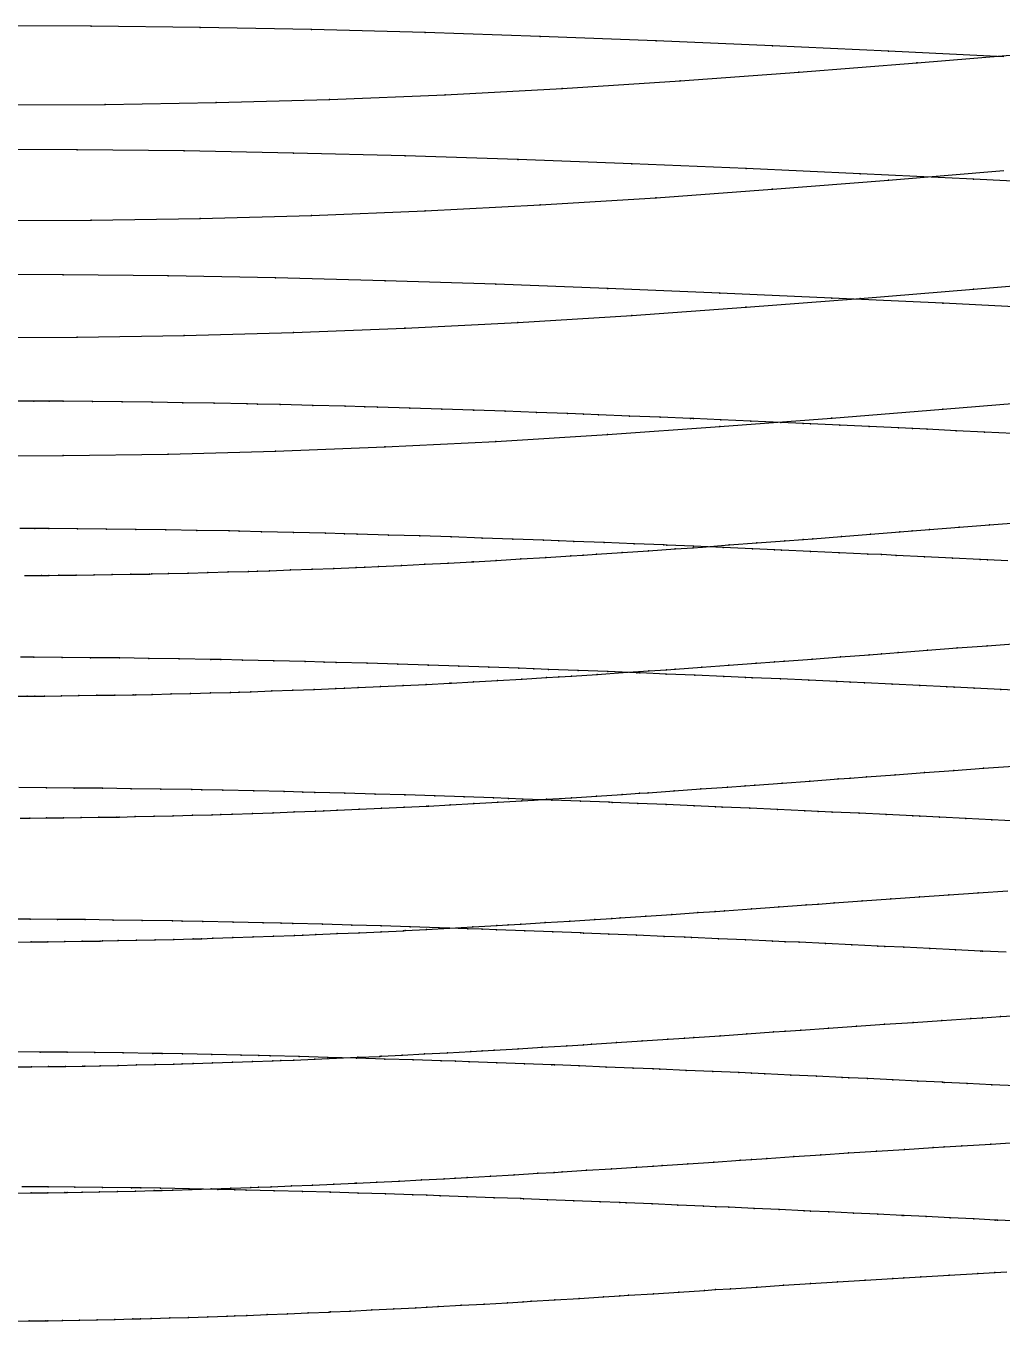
# Model space of a CAD drawing. Extents: x 0 to 4.67, y -4.5 to 1.66.
# Drawn here: x 0.756 to 1.291, y -3.523 to -2.813 of the extents above; entities that cross this region are included whole.
import ezdxf

# ---------------------------------------------------------------- set-up
doc = ezdxf.new("R2010")
doc.units = 0
doc.layers.get('0').update_dxf_attribs({"linetype": 'CONTINUOUS'})

msp = doc.modelspace()

# ---------------------------------------------------------------- linework, layer by layer
at = {"color": 4}
for points in [[(1.29221, -2.82978), (1.22898, -2.82669), (1.22895, -2.82669), (1.16531, -2.82378), (1.16529, -2.82378), (1.10155, -2.82108), (1.10152, -2.82108), (1.03801, -2.81867), (1.03796, -2.81867), (0.97496, -2.8166), (0.97491, -2.8166), (0.91273, -2.81493), (0.91269, -2.81493), (0.85161, -2.81372), (0.85157, -2.81372), (0.7919, -2.81303), (0.79185, -2.81303), (0.73388, -2.81291)], [(0.7405, -2.85614), (0.79954, -2.85595), (0.79956, -2.85594), (0.86033, -2.85498), (0.86036, -2.85498), (0.92256, -2.85321), (0.92258, -2.85321), (0.9859, -2.85063), (0.98593, -2.85063), (1.05009, -2.84725), (1.05012, -2.84725), (1.11478, -2.84311), (1.11482, -2.84311), (1.1797, -2.83836), (1.17974, -2.83835), (1.24451, -2.83317), (1.24456, -2.83317), (1.30891, -2.82778)], [(1.33693, -2.90011), (1.27552, -2.897), (1.2755, -2.897), (1.2134, -2.894), (1.21338, -2.894), (1.15089, -2.89117), (1.15086, -2.89117), (1.08827, -2.88856), (1.08824, -2.88856), (1.02588, -2.88622), (1.02583, -2.88622), (0.96396, -2.88422), (0.96392, -2.88422), (0.90286, -2.88261), (0.90282, -2.88261), (0.84284, -2.88144), (0.8428, -2.88144), (0.7842, -2.88078), (0.78416, -2.88078), (0.72723, -2.88067)], [(0.73383, -2.91967), (0.79183, -2.91949), (0.79185, -2.91949), (0.85154, -2.91856), (0.85157, -2.91856), (0.91266, -2.91685), (0.91269, -2.91685), (0.97489, -2.91436), (0.97491, -2.91436), (1.03794, -2.91108), (1.03796, -2.91108), (1.10148, -2.90708), (1.10152, -2.90707), (1.16524, -2.90247), (1.16529, -2.90246), (1.22891, -2.89744), (1.22895, -2.89744), (1.29216, -2.89222)], [(1.31911, -2.96801), (1.25883, -2.96499), (1.25881, -2.96499), (1.19785, -2.96209), (1.19783, -2.96209), (1.13648, -2.95935), (1.13646, -2.95934), (1.07501, -2.95682), (1.07499, -2.95681), (1.01376, -2.95455), (1.01372, -2.95455), (0.95298, -2.95261), (0.95294, -2.95261), (0.893, -2.95106), (0.89296, -2.95105), (0.83408, -2.94993), (0.83404, -2.94993), (0.77652, -2.9493), (0.77647, -2.9493), (0.72059, -2.9492)], [(0.72719, -2.98375), (0.78413, -2.98358), (0.78416, -2.98358), (0.84277, -2.98269), (0.8428, -2.98269), (0.90279, -2.98105), (0.90282, -2.98105), (0.96389, -2.97864), (0.96392, -2.97863), (1.02581, -2.97547), (1.02583, -2.97547), (1.0882, -2.97159), (1.08824, -2.97159), (1.15082, -2.96712), (1.15086, -2.96712), (1.21333, -2.96226), (1.21338, -2.96226), (1.27545, -2.9572), (1.2755, -2.9572), (1.33688, -2.95219)], [(0.72055, -3.04865), (0.77645, -3.0485), (0.77647, -3.0485), (0.83402, -3.04765), (0.83404, -3.04765), (0.89294, -3.04606), (0.89296, -3.04606), (0.95292, -3.04373), (0.95294, -3.04373), (1.01369, -3.04067), (1.01372, -3.04067), (1.07495, -3.03692), (1.07499, -3.03692), (1.13642, -3.0326), (1.13646, -3.03259), (1.19778, -3.02789), (1.19783, -3.02789), (1.25877, -3.023), (1.25881, -3.023), (1.31907, -3.01816)], [(1.2972, -3.03639), (1.28164, -3.03562), (1.26599, -3.03484), (1.25022, -3.03406), (1.24204, -3.03366), (1.23436, -3.0333), (1.21839, -3.03255), (1.20232, -3.03179), (1.18615, -3.03103), (1.1822, -3.03085), (1.16987, -3.0303), (1.15349, -3.02958), (1.13701, -3.02886), (1.12199, -3.02819), (1.12042, -3.02813), (1.10373, -3.02745), (1.08694, -3.02677), (1.07004, -3.02609), (1.06167, -3.02575), (1.05304, -3.02544), (1.03594, -3.02482), (1.01873, -3.02419), (1.00157, -3.02357), (1.00143, -3.02357), (0.98401, -3.02302), (0.9665, -3.02248), (0.94888, -3.02193), (0.94193, -3.02171), (0.93116, -3.02144), (0.91333, -3.02099), (0.89541, -3.02054), (0.88308, -3.02023), (0.87737, -3.02012), (0.85934, -3.01979), (0.84204, -3.01948), (0.82527, -3.01917), (0.82526, -3.01917), (0.80883, -3.019), (0.79263, -3.01884), (0.77652, -3.01867), (0.76878, -3.01859), (0.76042, -3.01858), (0.74424, -3.01857)], [(1.29437, -3.10617), (1.28315, -3.10561), (1.27922, -3.10541), (1.26396, -3.10467), (1.24861, -3.10392), (1.23315, -3.10316), (1.22512, -3.10277), (1.21759, -3.10242), (1.20193, -3.1017), (1.18617, -3.10096), (1.17031, -3.10023), (1.16644, -3.10005), (1.15434, -3.09953), (1.13828, -3.09883), (1.12211, -3.09813), (1.10738, -3.09749), (1.10585, -3.09743), (1.08948, -3.09678), (1.07301, -3.09613), (1.05644, -3.09547), (1.04823, -3.09514), (1.03976, -3.09484), (1.02299, -3.09425), (1.00612, -3.09365), (0.98928, -3.09305), (0.98914, -3.09305), (0.97206, -3.09253), (0.95489, -3.09201), (0.93761, -3.09149), (0.9308, -3.09128), (0.92023, -3.09102), (0.90275, -3.0906), (0.88516, -3.09017), (0.87307, -3.08988), (0.86748, -3.08978), (0.84979, -3.08947), (0.83283, -3.08918), (0.81637, -3.0889), (0.81637, -3.0889), (0.80026, -3.08875), (0.78436, -3.0886), (0.76857, -3.08846), (0.76098, -3.08839), (0.75278, -3.08839)], [(0.75535, -3.1142), (0.76456, -3.11418), (0.76872, -3.11417), (0.77413, -3.11409), (0.7837, -3.11395), (0.79346, -3.11382), (0.80339, -3.11367), (0.81352, -3.11353), (0.82383, -3.11338), (0.8252, -3.11336), (0.83432, -3.11312), (0.84501, -3.11285), (0.85587, -3.11256), (0.86692, -3.11227), (0.87815, -3.11198), (0.88301, -3.11185), (0.88957, -3.1116), (0.90117, -3.11117), (0.91296, -3.11072), (0.92494, -3.11027), (0.93709, -3.10981), (0.94187, -3.10962), (0.94944, -3.10925), (0.96196, -3.10864), (0.97468, -3.10801), (0.98757, -3.10738), (1.00066, -3.10673), (1.0015, -3.10669), (1.01392, -3.10595), (1.02737, -3.10514), (1.04101, -3.10433), (1.05483, -3.1035), (1.0616, -3.10309), (1.06884, -3.10259), (1.08303, -3.10162), (1.0974, -3.10063), (1.11196, -3.09963), (1.12192, -3.09895), (1.12671, -3.09859), (1.14164, -3.09747), (1.15675, -3.09634), (1.17205, -3.0952), (1.18214, -3.09444), (1.18754, -3.09402), (1.2032, -3.09279), (1.21906, -3.09155), (1.2351, -3.09029), (1.24197, -3.08975), (1.25132, -3.08902), (1.26773, -3.08774), (1.28432, -3.08644), (1.3011, -3.08512)], [(0.7478, -3.18036), (0.75684, -3.18034), (0.76091, -3.18033), (0.76622, -3.18026), (0.77561, -3.18013), (0.78518, -3.18), (0.79492, -3.17986), (0.80486, -3.17973), (0.81497, -3.17959), (0.81631, -3.17957), (0.82526, -3.17935), (0.83573, -3.17908), (0.84639, -3.17882), (0.85723, -3.17854), (0.86824, -3.17826), (0.87301, -3.17814), (0.87944, -3.17791), (0.89082, -3.17749), (0.90238, -3.17707), (0.91413, -3.17664), (0.92605, -3.1762), (0.93073, -3.17602), (0.93815, -3.17567), (0.95044, -3.17508), (0.96291, -3.17449), (0.97556, -3.17388), (0.98839, -3.17327), (0.98922, -3.17323), (1.0014, -3.17252), (1.01459, -3.17175), (1.02796, -3.17098), (1.04152, -3.17019), (1.04816, -3.1698), (1.05525, -3.16933), (1.06917, -3.1684), (1.08327, -3.16746), (1.09755, -3.16651), (1.10732, -3.16586), (1.11201, -3.16552), (1.12665, -3.16445), (1.14148, -3.16338), (1.15648, -3.16229), (1.16637, -3.16157), (1.17167, -3.16116), (1.18703, -3.16), (1.20258, -3.15881), (1.21831, -3.15762), (1.22505, -3.15711), (1.23422, -3.15641), (1.25032, -3.15518), (1.26659, -3.15394), (1.28304, -3.15269), (1.28309, -3.15269), (1.29968, -3.15148)], [(1.30526, -3.17744), (1.2906, -3.17671), (1.27585, -3.17597), (1.26485, -3.17542), (1.261, -3.17524), (1.24604, -3.17451), (1.23099, -3.17379), (1.21584, -3.17306), (1.20797, -3.17268), (1.20059, -3.17234), (1.18524, -3.17164), (1.1698, -3.17093), (1.15425, -3.17022), (1.15046, -3.17005), (1.1386, -3.16954), (1.12286, -3.16887), (1.10701, -3.1682), (1.09257, -3.16758), (1.09107, -3.16753), (1.07503, -3.1669), (1.05888, -3.16627), (1.04264, -3.16564), (1.03459, -3.16533), (1.0263, -3.16504), (1.00986, -3.16447), (0.99332, -3.16389), (0.97682, -3.16333), (0.97668, -3.16332), (0.95995, -3.16282), (0.94311, -3.16233), (0.92617, -3.16183), (0.9195, -3.16164), (0.90914, -3.16139), (0.892, -3.16099), (0.87477, -3.16059), (0.86292, -3.16032), (0.85744, -3.16022), (0.84011, -3.15994), (0.82347, -3.15967), (0.80735, -3.15941), (0.80734, -3.15941), (0.79155, -3.15928), (0.77597, -3.15915), (0.76049, -3.15903), (0.75305, -3.15897)], [(0.75299, -3.24731), (0.75819, -3.24725), (0.76739, -3.24713), (0.77677, -3.247), (0.78633, -3.24688), (0.79606, -3.24675), (0.80597, -3.24662), (0.80729, -3.2466), (0.81606, -3.24639), (0.82632, -3.24614), (0.83677, -3.24589), (0.84739, -3.24563), (0.85819, -3.24537), (0.86286, -3.24525), (0.86916, -3.24503), (0.88032, -3.24464), (0.89165, -3.24424), (0.90316, -3.24383), (0.91485, -3.24341), (0.91943, -3.24324), (0.92671, -3.24291), (0.93875, -3.24235), (0.95097, -3.24178), (0.96337, -3.24121), (0.97594, -3.24062), (0.97676, -3.24058), (0.9887, -3.23991), (1.00163, -3.23918), (1.01473, -3.23844), (1.02802, -3.23769), (1.03453, -3.23732), (1.04148, -3.23688), (1.05512, -3.236), (1.06894, -3.2351), (1.08294, -3.2342), (1.09251, -3.23358), (1.09711, -3.23325), (1.11146, -3.23224), (1.12599, -3.23122), (1.1407, -3.23018), (1.15039, -3.2295), (1.15558, -3.22912), (1.17064, -3.22801), (1.18588, -3.22688), (1.2013, -3.22575), (1.20791, -3.22526), (1.2169, -3.2246), (1.23267, -3.22343), (1.24862, -3.22225), (1.26475, -3.22106), (1.26479, -3.22106), (1.28105, -3.2199), (1.29753, -3.21874)], [(1.29989, -3.24882), (1.28564, -3.24811), (1.27129, -3.2474), (1.25684, -3.24668), (1.24607, -3.24615), (1.2423, -3.24597), (1.22766, -3.24527), (1.21292, -3.24457), (1.19808, -3.24386), (1.19038, -3.2435), (1.18315, -3.24317), (1.16812, -3.24249), (1.15299, -3.24181), (1.13777, -3.24113), (1.13405, -3.24096), (1.12244, -3.24047), (1.10702, -3.23982), (1.09151, -3.23918), (1.07737, -3.23859), (1.07589, -3.23853), (1.06018, -3.23793), (1.04438, -3.23732), (1.02847, -3.23672), (1.02059, -3.23642), (1.01247, -3.23615), (0.99637, -3.2356), (0.98018, -3.23505), (0.96402, -3.23451), (0.96388, -3.23451), (0.94749, -3.23403), (0.931, -3.23356), (0.91442, -3.23309), (0.90788, -3.2329), (0.89774, -3.23267), (0.88096, -3.23229), (0.86408, -3.23191), (0.85248, -3.23166), (0.84711, -3.23157), (0.83014, -3.23131), (0.81385, -3.23106), (0.79806, -3.23083), (0.79805, -3.23083), (0.78259, -3.23071), (0.76733, -3.2306), (0.75217, -3.2305)], [(0.74992, -3.31516), (0.75893, -3.31505), (0.76811, -3.31494), (0.77747, -3.31482), (0.787, -3.3147), (0.79671, -3.31458), (0.798, -3.31456), (0.80659, -3.31436), (0.81664, -3.31413), (0.82687, -3.31389), (0.83727, -3.31365), (0.84784, -3.3134), (0.85242, -3.31329), (0.85859, -3.31308), (0.86951, -3.31271), (0.88061, -3.31233), (0.89188, -3.31194), (0.90333, -3.31154), (0.90782, -3.31139), (0.91494, -3.31107), (0.92674, -3.31054), (0.9387, -3.31), (0.95084, -3.30945), (0.96316, -3.3089), (0.96396, -3.30886), (0.97564, -3.30822), (0.98831, -3.30753), (1.00114, -3.30683), (1.01415, -3.30612), (1.02053, -3.30577), (1.02734, -3.30534), (1.0407, -3.30451), (1.05423, -3.30366), (1.06793, -3.3028), (1.07731, -3.30221), (1.08181, -3.30191), (1.09587, -3.30095), (1.11009, -3.29998), (1.1245, -3.29899), (1.13399, -3.29835), (1.13907, -3.29798), (1.15382, -3.29693), (1.16874, -3.29586), (1.18384, -3.29478), (1.19031, -3.29432), (1.19911, -3.29369), (1.21456, -3.29259), (1.23018, -3.29147), (1.24597, -3.29034), (1.24601, -3.29033), (1.26194, -3.28924), (1.27808, -3.28813), (1.29439, -3.287)], [(1.29338, -3.32077), (1.28048, -3.32012), (1.27953, -3.32007), (1.26558, -3.31939), (1.25154, -3.3187), (1.2374, -3.31801), (1.22687, -3.31749), (1.22317, -3.31732), (1.20885, -3.31664), (1.19443, -3.31596), (1.17991, -3.31528), (1.17237, -3.31493), (1.1653, -3.31462), (1.1506, -3.31396), (1.13579, -3.3133), (1.1209, -3.31265), (1.11726, -3.31249), (1.10591, -3.31201), (1.09082, -3.31139), (1.07564, -3.31077), (1.06181, -3.31021), (1.06036, -3.31015), (1.04499, -3.30957), (1.02953, -3.30899), (1.01397, -3.30841), (1.00626, -3.30813), (0.99831, -3.30786), (0.98256, -3.30734), (0.96671, -3.30682), (0.9509, -3.3063), (0.95077, -3.3063), (0.93473, -3.30585), (0.9186, -3.3054), (0.90238, -3.30495), (0.89598, -3.30478), (0.88606, -3.30456), (0.86964, -3.3042), (0.85313, -3.30385), (0.84177, -3.30361), (0.83652, -3.30353), (0.81991, -3.30329), (0.80398, -3.30307), (0.78853, -3.30286), (0.78853, -3.30286), (0.7734, -3.30276), (0.75847, -3.30266), (0.74364, -3.30258)], [(0.75025, -3.3836), (0.75923, -3.38349), (0.76839, -3.38338), (0.77771, -3.38327), (0.78721, -3.38315), (0.78847, -3.38314), (0.79687, -3.38295), (0.80671, -3.38274), (0.81671, -3.38251), (0.82689, -3.38228), (0.83724, -3.38205), (0.84171, -3.38194), (0.84776, -3.38175), (0.85844, -3.3814), (0.8693, -3.38104), (0.88033, -3.38067), (0.89152, -3.38029), (0.89592, -3.38015), (0.90289, -3.37985), (0.91443, -3.37935), (0.92614, -3.37884), (0.93801, -3.37832), (0.95006, -3.37779), (0.95084, -3.37775), (0.96228, -3.37715), (0.97467, -3.3765), (0.98723, -3.37583), (0.99996, -3.37515), (1.00619, -3.37482), (1.01286, -3.37442), (1.02593, -3.37363), (1.03917, -3.37283), (1.05257, -3.37202), (1.06174, -3.37146), (1.06615, -3.37117), (1.07991, -3.37026), (1.09383, -3.36935), (1.10792, -3.36841), (1.1172, -3.3678), (1.12218, -3.36746), (1.13661, -3.36646), (1.15121, -3.36545), (1.16598, -3.36443), (1.17231, -3.36399), (1.18092, -3.36339), (1.19603, -3.36235), (1.21131, -3.36129), (1.22677, -3.36022), (1.22681, -3.36021), (1.24239, -3.35917), (1.25818, -3.35812), (1.27414, -3.35706), (1.28042, -3.35664), (1.29028, -3.35603), (1.30658, -3.35503)], [(1.29892, -3.39402), (1.28557, -3.39335), (1.27212, -3.39268), (1.25952, -3.39206), (1.25859, -3.39201), (1.24496, -3.39135), (1.23123, -3.39068), (1.21742, -3.39002), (1.20712, -3.38952), (1.20351, -3.38935), (1.18951, -3.3887), (1.17541, -3.38804), (1.16123, -3.38739), (1.15386, -3.38705), (1.14695, -3.38674), (1.13257, -3.38611), (1.11811, -3.38548), (1.10355, -3.38485), (1.1, -3.3847), (1.0889, -3.38424), (1.07415, -3.38364), (1.05932, -3.38305), (1.04579, -3.38251), (1.04438, -3.38245), (1.02936, -3.3819), (1.01425, -3.38134), (0.99904, -3.38079), (0.9915, -3.38052), (0.98373, -3.38027), (0.96834, -3.37977), (0.95285, -3.37927), (0.9374, -3.37878), (0.93727, -3.37878), (0.9216, -3.37835), (0.90583, -3.37792), (0.88997, -3.3775), (0.88372, -3.37734), (0.87402, -3.37713), (0.85798, -3.37679), (0.84184, -3.37647), (0.83074, -3.37625), (0.82561, -3.37618), (0.80937, -3.37595), (0.7938, -3.37575), (0.7787, -3.37556), (0.7787, -3.37556), (0.76391, -3.37548), (0.74932, -3.3754)], [(0.75007, -3.45275), (0.75901, -3.45265), (0.76813, -3.45254), (0.77741, -3.45243), (0.77864, -3.45242), (0.78686, -3.45225), (0.79647, -3.45204), (0.80625, -3.45183), (0.8162, -3.45162), (0.82631, -3.4514), (0.83068, -3.4513), (0.83659, -3.45112), (0.84703, -3.45079), (0.85764, -3.45045), (0.86842, -3.4501), (0.87936, -3.44974), (0.88366, -3.4496), (0.89047, -3.44932), (0.90175, -3.44885), (0.91319, -3.44837), (0.9248, -3.44787), (0.93658, -3.44737), (0.93734, -3.44734), (0.94852, -3.44677), (0.96063, -3.44615), (0.9729, -3.44552), (0.98534, -3.44489), (0.99144, -3.44457), (0.99795, -3.44419), (1.01073, -3.44345), (1.02367, -3.44269), (1.03677, -3.44192), (1.04573, -3.4414), (1.05004, -3.44112), (1.06348, -3.44027), (1.07709, -3.4394), (1.09086, -3.43852), (1.09994, -3.43794), (1.1048, -3.43762), (1.1189, -3.43668), (1.13317, -3.43572), (1.14761, -3.43476), (1.1538, -3.43434), (1.16221, -3.43378), (1.17698, -3.43279), (1.19192, -3.43179), (1.20702, -3.43077), (1.20706, -3.43077), (1.22229, -3.42979), (1.23773, -3.42879), (1.25333, -3.42778), (1.25946, -3.42739), (1.26909, -3.42681), (1.28503, -3.42587), (1.30113, -3.42491)], [(1.30156, -3.46822), (1.28872, -3.46758), (1.28737, -3.46751), (1.27578, -3.46693), (1.26275, -3.46629), (1.24964, -3.46564), (1.23734, -3.46504), (1.23643, -3.46499), (1.22313, -3.46435), (1.20974, -3.46371), (1.19626, -3.46306), (1.18622, -3.46259), (1.18269, -3.46242), (1.16903, -3.46179), (1.15528, -3.46116), (1.14144, -3.46053), (1.13425, -3.46021), (1.12751, -3.45991), (1.11349, -3.45931), (1.09937, -3.4587), (1.08517, -3.4581), (1.0817, -3.45795), (1.07087, -3.45751), (1.05649, -3.45694), (1.04201, -3.45637), (1.02882, -3.45585), (1.02744, -3.4558), (1.01279, -3.45527), (0.99804, -3.45474), (0.9832, -3.45422), (0.97585, -3.45396), (0.96827, -3.45371), (0.95325, -3.45324), (0.93814, -3.45277), (0.92307, -3.4523), (0.92294, -3.4523), (0.90765, -3.45189), (0.89226, -3.45149), (0.87679, -3.45109), (0.87069, -3.45094), (0.86123, -3.45074), (0.84557, -3.45043), (0.82983, -3.45013), (0.819, -3.44993), (0.81399, -3.44986), (0.79816, -3.44966), (0.78296, -3.44947), (0.76823, -3.44931), (0.76823, -3.44931), (0.7538, -3.44924)], [(0.74902, -3.52293), (0.75792, -3.52283), (0.76697, -3.52273), (0.76817, -3.52271), (0.77619, -3.52256), (0.78556, -3.52237), (0.79511, -3.52217), (0.80481, -3.52197), (0.81468, -3.52176), (0.81894, -3.52167), (0.82471, -3.5215), (0.8349, -3.52119), (0.84525, -3.52087), (0.85576, -3.52055), (0.86644, -3.52021), (0.87063, -3.52007), (0.87728, -3.51981), (0.88828, -3.51937), (0.89945, -3.51891), (0.91077, -3.51845), (0.92226, -3.51797), (0.92301, -3.51794), (0.93391, -3.51741), (0.94573, -3.51683), (0.9577, -3.51623), (0.96984, -3.51563), (0.97579, -3.51533), (0.98214, -3.51498), (0.9946, -3.51428), (1.00723, -3.51356), (1.02002, -3.51284), (1.02876, -3.51235), (1.03297, -3.51209), (1.04608, -3.51128), (1.05935, -3.51047), (1.07279, -3.50964), (1.08164, -3.50909), (1.08639, -3.50879), (1.10015, -3.5079), (1.11407, -3.507), (1.12816, -3.50609), (1.13419, -3.5057), (1.1424, -3.50517), (1.15681, -3.50424), (1.17139, -3.5033), (1.18612, -3.50234), (1.18616, -3.50234), (1.20102, -3.50141), (1.21608, -3.50047), (1.2313, -3.49952), (1.23728, -3.49914), (1.24668, -3.4986), (1.26223, -3.4977), (1.27794, -3.4968), (1.28731, -3.49626), (1.29381, -3.49593)]]:
    msp.add_lwpolyline(points, dxfattribs=at)
at = {"color": 2}
for p in [(0.79185, -2.81303, 50.7466), (0.7919, -2.81303, 50.7466), (0.85157, -2.81372, 50.7466), (0.85161, -2.81372, 50.7466), (0.91269, -2.81493, 50.7466), (0.91273, -2.81493, 50.7466), (0.97491, -2.8166, 50.7466), (0.97496, -2.8166, 50.7466), (1.03796, -2.81867, 50.7466), (1.03801, -2.81867, 50.7466), (1.10152, -2.82108, 50.7466), (1.10155, -2.82108, 50.7466), (1.16529, -2.82378, 50.7466), (1.16531, -2.82378, 50.7466), (1.22895, -2.82669, 50.7466), (1.22898, -2.82669, 50.7466), (1.1797, -2.83836, 49.6279), (1.17974, -2.83835, 49.6279), (1.24451, -2.83317, 49.6279), (1.24456, -2.83317, 49.6279), (1.11478, -2.84311, 49.6279), (1.11482, -2.84311, 49.6279), (0.92256, -2.85321, 49.6279), (0.92258, -2.85321, 49.6279), (0.9859, -2.85063, 49.6279), (0.98593, -2.85063, 49.6279), (1.05009, -2.84725, 49.6279), (1.05012, -2.84725, 49.6279), (0.79954, -2.85595, 49.6279), (0.79956, -2.85594, 49.6279), (0.86033, -2.85498, 49.6279), (0.86036, -2.85498, 49.6279), (0.78416, -2.88078, 51.8777), (0.7842, -2.88078, 51.8777), (0.8428, -2.88144, 51.8777), (0.84284, -2.88144, 51.8777), (0.90282, -2.88261, 51.8777), (0.90286, -2.88261, 51.8777), (0.96392, -2.88422, 51.8777), (0.96396, -2.88422, 51.8777), (1.02583, -2.88622, 51.8777), (1.02588, -2.88622, 51.8777), (1.08824, -2.88856, 51.8777), (1.08827, -2.88856, 51.8777), (1.15086, -2.89117, 51.8777), (1.15089, -2.89117, 51.8777), (1.21338, -2.894, 51.8777), (1.2134, -2.894, 51.8777), (1.16524, -2.90247, 50.7466), (1.16529, -2.90246, 50.7466), (1.22891, -2.89744, 50.7466), (1.22895, -2.89744, 50.7466), (1.2755, -2.897, 51.8777), (1.27552, -2.897, 51.8777), (1.03794, -2.91108, 50.7466), (1.03796, -2.91108, 50.7466), (1.10148, -2.90708, 50.7466), (1.10152, -2.90707, 50.7466), (0.91266, -2.91685, 50.7466), (0.91269, -2.91685, 50.7466), (0.97489, -2.91436, 50.7466), (0.97491, -2.91436, 50.7466), (0.79183, -2.91949, 50.7466), (0.79185, -2.91949, 50.7466), (0.85154, -2.91856, 50.7466), (0.85157, -2.91856, 50.7466), (0.77647, -2.9493, 53.0213), (0.77652, -2.9493, 53.0213), (0.83404, -2.94993, 53.0213), (0.83408, -2.94993, 53.0213), (0.89296, -2.95105, 53.0213), (0.893, -2.95106, 53.0213), (0.95294, -2.95261, 53.0213), (0.95298, -2.95261, 53.0213), (1.01372, -2.95455, 53.0213), (1.01376, -2.95455, 53.0213), (1.07499, -2.95681, 53.0213), (1.07501, -2.95682, 53.0213), (1.13646, -2.95934, 53.0213), (1.13648, -2.95935, 53.0213), (1.27545, -2.9572, 51.8777), (1.2755, -2.9572, 51.8777), (1.15082, -2.96712, 51.8777), (1.15086, -2.96712, 51.8777), (1.19783, -2.96209, 53.0213), (1.19785, -2.96209, 53.0213), (1.21333, -2.96226, 51.8777), (1.21338, -2.96226, 51.8777), (1.25881, -2.96499, 53.0213), (1.25883, -2.96499, 53.0213), (1.0882, -2.97159, 51.8777), (1.08824, -2.97159, 51.8777), (0.90279, -2.98105, 51.8777), (0.90282, -2.98105, 51.8777), (0.96389, -2.97864, 51.8777), (0.96392, -2.97863, 51.8777), (1.02581, -2.97547, 51.8777), (1.02583, -2.97547, 51.8777), (0.78413, -2.98358, 51.8777), (0.78416, -2.98358, 51.8777), (0.84277, -2.98269, 51.8777), (0.8428, -2.98269, 51.8777), (0.76042, -3.01858, 54.1774), (0.76878, -3.01859, 54.1774), (0.77652, -3.01867, 54.1774), (0.79263, -3.01884, 54.1774), (0.80883, -3.019, 54.1774), (0.82526, -3.01917, 54.1774), (0.82527, -3.01917, 54.1774), (0.84204, -3.01948, 54.1774), (0.85934, -3.01979, 54.1774), (0.87737, -3.02012, 54.1774), (0.88308, -3.02023, 54.1774), (0.89541, -3.02054, 54.1774), (0.91333, -3.02099, 54.1774), (0.93116, -3.02144, 54.1774), (0.94193, -3.02171, 54.1774), (0.94888, -3.02193, 54.1774), (0.9665, -3.02248, 54.1774), (0.98401, -3.02302, 54.1774), (1.00143, -3.02357, 54.1774), (1.00157, -3.02357, 54.1774), (1.01873, -3.02419, 54.1774), (1.25877, -3.023, 53.0213), (1.25881, -3.023, 53.0213), (1.03594, -3.02482, 54.1774), (1.05304, -3.02544, 54.1774), (1.06167, -3.02575, 54.1774), (1.07004, -3.02609, 54.1774), (1.08694, -3.02677, 54.1774), (1.10373, -3.02745, 54.1774), (1.12042, -3.02813, 54.1774), (1.12199, -3.02819, 54.1774), (1.13701, -3.02886, 54.1774), (1.15349, -3.02958, 54.1774), (1.16987, -3.0303, 54.1774), (1.1822, -3.03085, 54.1774), (1.18615, -3.03103, 54.1774), (1.19778, -3.02789, 53.0213), (1.19783, -3.02789, 53.0213), (1.07495, -3.03692, 53.0213), (1.07499, -3.03692, 53.0213), (1.13642, -3.0326, 53.0213), (1.13646, -3.03259, 53.0213), (1.20232, -3.03179, 54.1774), (1.21839, -3.03255, 54.1774), (1.23436, -3.0333, 54.1774), (1.24204, -3.03366, 54.1774), (1.25022, -3.03406, 54.1774), (1.26599, -3.03484, 54.1774), (1.28164, -3.03562, 54.1774), (0.95292, -3.04373, 53.0213), (0.95294, -3.04373, 53.0213), (1.01369, -3.04067, 53.0213), (1.01372, -3.04067, 53.0213), (0.77645, -3.0485, 53.0213), (0.77647, -3.0485, 53.0213), (0.83402, -3.04765, 53.0213), (0.83404, -3.04765, 53.0213), (0.89294, -3.04606, 53.0213), (0.89296, -3.04606, 53.0213), (0.76098, -3.08839, 55.346), (0.76857, -3.08846, 55.346), (1.26773, -3.08774, 54.1774), (1.28432, -3.08644, 54.1774), (0.78436, -3.0886, 55.346), (0.80026, -3.08875, 55.346), (0.81637, -3.0889, 55.346), (0.81637, -3.0889, 55.346), (0.83283, -3.08918, 55.346), (0.84979, -3.08947, 55.346), (0.86748, -3.08978, 55.346), (0.87307, -3.08988, 55.346), (0.88516, -3.09017, 55.346), (0.90275, -3.0906, 55.346), (0.92023, -3.09102, 55.346), (0.9308, -3.09128, 55.346), (0.93761, -3.09149, 55.346), (0.95489, -3.09201, 55.346), (0.97206, -3.09253, 55.346), (0.98914, -3.09305, 55.346), (0.98928, -3.09305, 55.346), (1.00612, -3.09365, 55.346), (1.02299, -3.09425, 55.346), (1.03976, -3.09484, 55.346), (1.04823, -3.09514, 55.346), (1.05644, -3.09547, 55.346), (1.17205, -3.0952, 54.1774), (1.18214, -3.09444, 54.1774), (1.18754, -3.09402, 54.1774), (1.2032, -3.09279, 54.1774), (1.21906, -3.09155, 54.1774), (1.2351, -3.09029, 54.1774), (1.24197, -3.08975, 54.1774), (1.25132, -3.08902, 54.1774), (1.06884, -3.10259, 54.1774), (1.07301, -3.09613, 55.346), (1.08303, -3.10162, 54.1774), (1.08948, -3.09678, 55.346), (1.0974, -3.10063, 54.1774), (1.10585, -3.09743, 55.346), (1.10738, -3.09749, 55.346), (1.11196, -3.09963, 54.1774), (1.12192, -3.09895, 54.1774), (1.12211, -3.09813, 55.346), (1.12671, -3.09859, 54.1774), (1.13828, -3.09883, 55.346), (1.14164, -3.09747, 54.1774), (1.15434, -3.09953, 55.346), (1.15675, -3.09634, 54.1774), (1.16644, -3.10005, 55.346), (1.17031, -3.10023, 55.346), (1.18617, -3.10096, 55.346), (1.20193, -3.1017, 55.346), (1.21759, -3.10242, 55.346), (1.22512, -3.10277, 55.346), (0.93709, -3.10981, 54.1774), (0.94187, -3.10962, 54.1774), (0.94944, -3.10925, 54.1774), (0.96196, -3.10864, 54.1774), (0.97468, -3.10801, 54.1774), (0.98757, -3.10738, 54.1774), (1.00066, -3.10673, 54.1774), (1.0015, -3.10669, 54.1774), (1.01392, -3.10595, 54.1774), (1.02737, -3.10514, 54.1774), (1.04101, -3.10433, 54.1774), (1.05483, -3.1035, 54.1774), (1.0616, -3.10309, 54.1774), (1.23315, -3.10316, 55.346), (1.24861, -3.10392, 55.346), (1.26396, -3.10467, 55.346), (1.27922, -3.10541, 55.346), (1.28315, -3.10561, 55.346), (0.76456, -3.11418, 54.1774), (0.76872, -3.11417, 54.1774), (0.77413, -3.11409, 54.1774), (0.7837, -3.11395, 54.1774), (0.79346, -3.11382, 54.1774), (0.80339, -3.11367, 54.1774), (0.81352, -3.11353, 54.1774), (0.82383, -3.11338, 54.1774), (0.8252, -3.11336, 54.1774), (0.83432, -3.11312, 54.1774), (0.84501, -3.11285, 54.1774), (0.85587, -3.11256, 54.1774), (0.86692, -3.11227, 54.1774), (0.87815, -3.11198, 54.1774), (0.88301, -3.11185, 54.1774), (0.88957, -3.1116, 54.1774), (0.90117, -3.11117, 54.1774), (0.91296, -3.11072, 54.1774), (0.92494, -3.11027, 54.1774), (0.76049, -3.15903, 56.527), (0.77597, -3.15915, 56.527), (0.79155, -3.15928, 56.527), (0.80734, -3.15941, 56.527), (0.80735, -3.15941, 56.527), (1.20258, -3.15881, 55.346), (1.21831, -3.15762, 55.346), (1.22505, -3.15711, 55.346), (1.23422, -3.15641, 55.346), (1.25032, -3.15518, 55.346), (1.26659, -3.15394, 55.346), (1.28304, -3.15269, 55.346), (1.28309, -3.15269, 55.346), (0.82347, -3.15967, 56.527), (0.84011, -3.15994, 56.527), (0.85744, -3.16022, 56.527), (0.86292, -3.16032, 56.527), (0.87477, -3.16059, 56.527), (0.892, -3.16099, 56.527), (0.90914, -3.16139, 56.527), (0.9195, -3.16164, 56.527), (0.92617, -3.16183, 56.527), (0.94311, -3.16233, 56.527), (0.95995, -3.16282, 56.527), (0.97668, -3.16332, 56.527), (0.97682, -3.16333, 56.527), (0.99332, -3.16389, 56.527), (1.00986, -3.16447, 56.527), (1.0263, -3.16504, 56.527), (1.03459, -3.16533, 56.527), (1.04264, -3.16564, 56.527), (1.05888, -3.16627, 56.527), (1.09755, -3.16651, 55.346), (1.10732, -3.16586, 55.346), (1.11201, -3.16552, 55.346), (1.12665, -3.16445, 55.346), (1.14148, -3.16338, 55.346), (1.15648, -3.16229, 55.346), (1.16637, -3.16157, 55.346), (1.17167, -3.16116, 55.346), (1.18703, -3.16, 55.346), (0.98839, -3.17327, 55.346), (0.98922, -3.17323, 55.346), (1.0014, -3.17252, 55.346), (1.01459, -3.17175, 55.346), (1.02796, -3.17098, 55.346), (1.04152, -3.17019, 55.346), (1.04816, -3.1698, 55.346), (1.05525, -3.16933, 55.346), (1.06917, -3.1684, 55.346), (1.07503, -3.1669, 56.527), (1.08327, -3.16746, 55.346), (1.09107, -3.16753, 56.527), (1.09257, -3.16758, 56.527), (1.10701, -3.1682, 56.527), (1.12286, -3.16887, 56.527), (1.1386, -3.16954, 56.527), (1.15046, -3.17005, 56.527), (1.15425, -3.17022, 56.527), (1.1698, -3.17093, 56.527), (1.18524, -3.17164, 56.527), (1.20059, -3.17234, 56.527), (1.20797, -3.17268, 56.527), (1.21584, -3.17306, 56.527), (0.75684, -3.18034, 55.346), (0.76091, -3.18033, 55.346), (0.76622, -3.18026, 55.346), (0.77561, -3.18013, 55.346), (0.78518, -3.18, 55.346), (0.79492, -3.17986, 55.346), (0.80486, -3.17973, 55.346), (0.81497, -3.17959, 55.346), (0.81631, -3.17957, 55.346), (0.82526, -3.17935, 55.346), (0.83573, -3.17908, 55.346), (0.84639, -3.17882, 55.346), (0.85723, -3.17854, 55.346), (0.86824, -3.17826, 55.346), (0.87301, -3.17814, 55.346), (0.87944, -3.17791, 55.346), (0.89082, -3.17749, 55.346), (0.90238, -3.17707, 55.346), (0.91413, -3.17664, 55.346), (0.92605, -3.1762, 55.346), (0.93073, -3.17602, 55.346), (0.93815, -3.17567, 55.346), (0.95044, -3.17508, 55.346), (0.96291, -3.17449, 55.346), (0.97556, -3.17388, 55.346), (1.23099, -3.17379, 56.527), (1.24604, -3.17451, 56.527), (1.261, -3.17524, 56.527), (1.26485, -3.17542, 56.527), (1.27585, -3.17597, 56.527), (1.2906, -3.17671, 56.527), (1.23267, -3.22343, 56.527), (1.24862, -3.22225, 56.527), (1.26475, -3.22106, 56.527), (1.26479, -3.22106, 56.527), (1.28105, -3.2199, 56.527), (1.1407, -3.23018, 56.527), (1.15039, -3.2295, 56.527), (1.15558, -3.22912, 56.527), (1.17064, -3.22801, 56.527), (1.18588, -3.22688, 56.527), (1.2013, -3.22575, 56.527), (1.20791, -3.22526, 56.527), (1.2169, -3.2246, 56.527), (0.76733, -3.2306, 57.7205), (0.78259, -3.23071, 57.7205), (0.79805, -3.23083, 57.7205), (0.79806, -3.23083, 57.7205), (0.81385, -3.23106, 57.7205), (0.83014, -3.23131, 57.7205), (0.84711, -3.23157, 57.7205), (0.85248, -3.23166, 57.7205), (0.86408, -3.23191, 57.7205), (0.88096, -3.23229, 57.7205), (0.89774, -3.23267, 57.7205), (0.90788, -3.2329, 57.7205), (0.91442, -3.23309, 57.7205), (0.931, -3.23356, 57.7205), (0.94749, -3.23403, 57.7205), (0.96388, -3.23451, 57.7205), (0.96402, -3.23451, 57.7205), (0.98018, -3.23505, 57.7205), (0.99637, -3.2356, 57.7205), (1.01247, -3.23615, 57.7205), (1.02059, -3.23642, 57.7205), (1.02802, -3.23769, 56.527), (1.02847, -3.23672, 57.7205), (1.03453, -3.23732, 56.527), (1.04148, -3.23688, 56.527), (1.04438, -3.23732, 57.7205), (1.05512, -3.236, 56.527), (1.06894, -3.2351, 56.527), (1.08294, -3.2342, 56.527), (1.09251, -3.23358, 56.527), (1.09711, -3.23325, 56.527), (1.11146, -3.23224, 56.527), (1.12599, -3.23122, 56.527), (0.88032, -3.24464, 56.527), (0.89165, -3.24424, 56.527), (0.90316, -3.24383, 56.527), (0.91485, -3.24341, 56.527), (0.91943, -3.24324, 56.527), (0.92671, -3.24291, 56.527), (0.93875, -3.24235, 56.527), (0.95097, -3.24178, 56.527), (0.96337, -3.24121, 56.527), (0.97594, -3.24062, 56.527), (0.97676, -3.24058, 56.527), (0.9887, -3.23991, 56.527), (1.00163, -3.23918, 56.527), (1.01473, -3.23844, 56.527), (1.06018, -3.23793, 57.7205), (1.07589, -3.23853, 57.7205), (1.07737, -3.23859, 57.7205), (1.09151, -3.23918, 57.7205), (1.10702, -3.23982, 57.7205), (1.12244, -3.24047, 57.7205), (1.13405, -3.24096, 57.7205), (1.13777, -3.24113, 57.7205), (1.15299, -3.24181, 57.7205), (1.16812, -3.24249, 57.7205), (1.18315, -3.24317, 57.7205), (1.19038, -3.2435, 57.7205), (1.19808, -3.24386, 57.7205), (1.21292, -3.24457, 57.7205), (0.75819, -3.24725, 56.527), (0.76739, -3.24713, 56.527), (0.77677, -3.247, 56.527), (0.78633, -3.24688, 56.527), (0.79606, -3.24675, 56.527), (0.80597, -3.24662, 56.527), (0.80729, -3.2466, 56.527), (0.81606, -3.24639, 56.527), (0.82632, -3.24614, 56.527), (0.83677, -3.24589, 56.527), (0.84739, -3.24563, 56.527), (0.85819, -3.24537, 56.527), (0.86286, -3.24525, 56.527), (0.86916, -3.24503, 56.527), (1.22766, -3.24527, 57.7205), (1.2423, -3.24597, 57.7205), (1.24607, -3.24615, 57.7205), (1.25684, -3.24668, 57.7205), (1.27129, -3.2474, 57.7205), (1.28564, -3.24811, 57.7205), (1.19031, -3.29432, 57.7205), (1.19911, -3.29369, 57.7205), (1.21456, -3.29259, 57.7205), (1.23018, -3.29147, 57.7205), (1.24597, -3.29034, 57.7205), (1.24601, -3.29033, 57.7205), (1.26194, -3.28924, 57.7205), (1.27808, -3.28813, 57.7205), (1.09587, -3.30095, 57.7205), (1.11009, -3.29998, 57.7205), (1.1245, -3.29899, 57.7205), (1.13399, -3.29835, 57.7205), (1.13907, -3.29798, 57.7205), (1.15382, -3.29693, 57.7205), (1.16874, -3.29586, 57.7205), (1.18384, -3.29478, 57.7205), (0.75847, -3.30266, 58.9265), (0.7734, -3.30276, 58.9265), (0.78853, -3.30286, 58.9265), (0.78853, -3.30286, 58.9265), (0.80398, -3.30307, 58.9265), (0.81991, -3.30329, 58.9265), (0.83652, -3.30353, 58.9265), (0.84177, -3.30361, 58.9265), (0.85313, -3.30385, 58.9265), (0.86964, -3.3042, 58.9265), (0.88606, -3.30456, 58.9265), (0.89598, -3.30478, 58.9265), (0.90238, -3.30495, 58.9265), (0.9186, -3.3054, 58.9265), (0.93473, -3.30585, 58.9265), (0.95077, -3.3063, 58.9265), (0.9509, -3.3063, 58.9265), (0.96671, -3.30682, 58.9265), (0.97564, -3.30822, 57.7205), (0.98256, -3.30734, 58.9265), (0.98831, -3.30753, 57.7205), (0.99831, -3.30786, 58.9265), (1.00114, -3.30683, 57.7205), (1.00626, -3.30813, 58.9265), (1.01397, -3.30841, 58.9265), (1.01415, -3.30612, 57.7205), (1.02053, -3.30577, 57.7205), (1.02734, -3.30534, 57.7205), (1.0407, -3.30451, 57.7205), (1.05423, -3.30366, 57.7205), (1.06793, -3.3028, 57.7205), (1.07731, -3.30221, 57.7205), (1.08181, -3.30191, 57.7205), (0.75893, -3.31505, 57.7205), (0.76811, -3.31494, 57.7205), (0.77747, -3.31482, 57.7205), (0.787, -3.3147, 57.7205), (0.79671, -3.31458, 57.7205), (0.798, -3.31456, 57.7205), (0.80659, -3.31436, 57.7205), (0.81664, -3.31413, 57.7205), (0.82687, -3.31389, 57.7205), (0.83727, -3.31365, 57.7205), (0.84784, -3.3134, 57.7205), (0.85242, -3.31329, 57.7205), (0.85859, -3.31308, 57.7205), (0.86951, -3.31271, 57.7205), (0.88061, -3.31233, 57.7205), (0.89188, -3.31194, 57.7205), (0.90333, -3.31154, 57.7205), (0.90782, -3.31139, 57.7205), (0.91494, -3.31107, 57.7205), (0.92674, -3.31054, 57.7205), (0.9387, -3.31, 57.7205), (0.95084, -3.30945, 57.7205), (0.96316, -3.3089, 57.7205), (0.96396, -3.30886, 57.7205), (1.02953, -3.30899, 58.9265), (1.04499, -3.30957, 58.9265), (1.06036, -3.31015, 58.9265), (1.06181, -3.31021, 58.9265), (1.07564, -3.31077, 58.9265), (1.09082, -3.31139, 58.9265), (1.10591, -3.31201, 58.9265), (1.11726, -3.31249, 58.9265), (1.1209, -3.31265, 58.9265), (1.13579, -3.3133, 58.9265), (1.1506, -3.31396, 58.9265), (1.1653, -3.31462, 58.9265), (1.17237, -3.31493, 58.9265), (1.17991, -3.31528, 58.9265), (1.19443, -3.31596, 58.9265), (1.20885, -3.31664, 58.9265), (1.22317, -3.31732, 58.9265), (1.22687, -3.31749, 58.9265), (1.2374, -3.31801, 58.9265), (1.25154, -3.3187, 58.9265), (1.26558, -3.31939, 58.9265), (1.27953, -3.32007, 58.9265), (1.28048, -3.32012, 58.9265), (1.25818, -3.35812, 58.9265), (1.27414, -3.35706, 58.9265), (1.28042, -3.35664, 58.9265), (1.29028, -3.35603, 58.9265), (1.15121, -3.36545, 58.9265), (1.16598, -3.36443, 58.9265), (1.17231, -3.36399, 58.9265), (1.18092, -3.36339, 58.9265), (1.19603, -3.36235, 58.9265), (1.21131, -3.36129, 58.9265), (1.22677, -3.36022, 58.9265), (1.22681, -3.36021, 58.9265), (1.24239, -3.35917, 58.9265), (1.05257, -3.37202, 58.9265), (1.06174, -3.37146, 58.9265), (1.06615, -3.37117, 58.9265), (1.07991, -3.37026, 58.9265), (1.09383, -3.36935, 58.9265), (1.10792, -3.36841, 58.9265), (1.1172, -3.3678, 58.9265), (1.12218, -3.36746, 58.9265), (1.13661, -3.36646, 58.9265), (0.76391, -3.37548, 60.1449), (0.7787, -3.37556, 60.1449), (0.7787, -3.37556, 60.1449), (0.7938, -3.37575, 60.1449), (0.80937, -3.37595, 60.1449), (0.82561, -3.37618, 60.1449), (0.83074, -3.37625, 60.1449), (0.84184, -3.37647, 60.1449), (0.85798, -3.37679, 60.1449), (0.87402, -3.37713, 60.1449), (0.88372, -3.37734, 60.1449), (0.88997, -3.3775, 60.1449), (0.90583, -3.37792, 60.1449), (0.91443, -3.37935, 58.9265), (0.9216, -3.37835, 60.1449), (0.92614, -3.37884, 58.9265), (0.93727, -3.37878, 60.1449), (0.9374, -3.37878, 60.1449), (0.93801, -3.37832, 58.9265), (0.95006, -3.37779, 58.9265), (0.95084, -3.37775, 58.9265), (0.95285, -3.37927, 60.1449), (0.96228, -3.37715, 58.9265), (0.97467, -3.3765, 58.9265), (0.98723, -3.37583, 58.9265), (0.99996, -3.37515, 58.9265), (1.00619, -3.37482, 58.9265), (1.01286, -3.37442, 58.9265), (1.02593, -3.37363, 58.9265), (1.03917, -3.37283, 58.9265), (0.75923, -3.38349, 58.9265), (0.76839, -3.38338, 58.9265), (0.77771, -3.38327, 58.9265), (0.78721, -3.38315, 58.9265), (0.78847, -3.38314, 58.9265), (0.79687, -3.38295, 58.9265), (0.80671, -3.38274, 58.9265), (0.81671, -3.38251, 58.9265), (0.82689, -3.38228, 58.9265), (0.83724, -3.38205, 58.9265), (0.84171, -3.38194, 58.9265), (0.84776, -3.38175, 58.9265), (0.85844, -3.3814, 58.9265), (0.8693, -3.38104, 58.9265), (0.88033, -3.38067, 58.9265), (0.89152, -3.38029, 58.9265), (0.89592, -3.38015, 58.9265), (0.90289, -3.37985, 58.9265), (0.96834, -3.37977, 60.1449), (0.98373, -3.38027, 60.1449), (0.9915, -3.38052, 60.1449), (0.99904, -3.38079, 60.1449), (1.01425, -3.38134, 60.1449), (1.02936, -3.3819, 60.1449), (1.04438, -3.38245, 60.1449), (1.04579, -3.38251, 60.1449), (1.05932, -3.38305, 60.1449), (1.07415, -3.38364, 60.1449), (1.0889, -3.38424, 60.1449), (1.1, -3.3847, 60.1449), (1.10355, -3.38485, 60.1449), (1.11811, -3.38548, 60.1449), (1.13257, -3.38611, 60.1449), (1.14695, -3.38674, 60.1449), (1.15386, -3.38705, 60.1449), (1.16123, -3.38739, 60.1449), (1.17541, -3.38804, 60.1449), (1.18951, -3.3887, 60.1449), (1.20351, -3.38935, 60.1449), (1.20712, -3.38952, 60.1449), (1.21742, -3.39002, 60.1449), (1.23123, -3.39068, 60.1449), (1.24496, -3.39135, 60.1449), (1.25859, -3.39201, 60.1449), (1.25952, -3.39206, 60.1449), (1.27212, -3.39268, 60.1449), (1.28557, -3.39335, 60.1449), (1.23773, -3.42879, 60.1449), (1.25333, -3.42778, 60.1449), (1.25946, -3.42739, 60.1449), (1.26909, -3.42681, 60.1449), (1.28503, -3.42587, 60.1449), (1.13317, -3.43572, 60.1449), (1.14761, -3.43476, 60.1449), (1.1538, -3.43434, 60.1449), (1.16221, -3.43378, 60.1449), (1.17698, -3.43279, 60.1449), (1.19192, -3.43179, 60.1449), (1.20702, -3.43077, 60.1449), (1.20706, -3.43077, 60.1449), (1.22229, -3.42979, 60.1449), (1.01073, -3.44345, 60.1449), (1.02367, -3.44269, 60.1449), (1.03677, -3.44192, 60.1449), (1.04573, -3.4414, 60.1449), (1.05004, -3.44112, 60.1449), (1.06348, -3.44027, 60.1449), (1.07709, -3.4394, 60.1449), (1.09086, -3.43852, 60.1449), (1.09994, -3.43794, 60.1449), (1.1048, -3.43762, 60.1449), (1.1189, -3.43668, 60.1449), (0.76823, -3.44931, 61.3758), (0.76823, -3.44931, 61.3758), (0.78296, -3.44947, 61.3758), (0.79816, -3.44966, 61.3758), (0.81399, -3.44986, 61.3758), (0.819, -3.44993, 61.3758), (0.82983, -3.45013, 61.3758), (0.84557, -3.45043, 61.3758), (0.85764, -3.45045, 60.1449), (0.86842, -3.4501, 60.1449), (0.87936, -3.44974, 60.1449), (0.88366, -3.4496, 60.1449), (0.89047, -3.44932, 60.1449), (0.90175, -3.44885, 60.1449), (0.91319, -3.44837, 60.1449), (0.9248, -3.44787, 60.1449), (0.93658, -3.44737, 60.1449), (0.93734, -3.44734, 60.1449), (0.94852, -3.44677, 60.1449), (0.96063, -3.44615, 60.1449), (0.9729, -3.44552, 60.1449), (0.98534, -3.44489, 60.1449), (0.99144, -3.44457, 60.1449), (0.99795, -3.44419, 60.1449), (0.75901, -3.45265, 60.1449), (0.76813, -3.45254, 60.1449), (0.77741, -3.45243, 60.1449), (0.77864, -3.45242, 60.1449), (0.78686, -3.45225, 60.1449), (0.79647, -3.45204, 60.1449), (0.80625, -3.45183, 60.1449), (0.8162, -3.45162, 60.1449), (0.82631, -3.4514, 60.1449), (0.83068, -3.4513, 60.1449), (0.83659, -3.45112, 60.1449), (0.84703, -3.45079, 60.1449), (0.86123, -3.45074, 61.3758), (0.87069, -3.45094, 61.3758), (0.87679, -3.45109, 61.3758), (0.89226, -3.45149, 61.3758), (0.90765, -3.45189, 61.3758), (0.92294, -3.4523, 61.3758), (0.92307, -3.4523, 61.3758), (0.93814, -3.45277, 61.3758), (0.95325, -3.45324, 61.3758), (0.96827, -3.45371, 61.3758), (0.97585, -3.45396, 61.3758), (0.9832, -3.45422, 61.3758), (0.99804, -3.45474, 61.3758), (1.01279, -3.45527, 61.3758), (1.02744, -3.4558, 61.3758), (1.02882, -3.45585, 61.3758), (1.04201, -3.45637, 61.3758), (1.05649, -3.45694, 61.3758), (1.07087, -3.45751, 61.3758), (1.0817, -3.45795, 61.3758), (1.08517, -3.4581, 61.3758), (1.09937, -3.4587, 61.3758), (1.11349, -3.45931, 61.3758), (1.12751, -3.45991, 61.3758), (1.13425, -3.46021, 61.3758), (1.14144, -3.46053, 61.3758), (1.15528, -3.46116, 61.3758), (1.16903, -3.46179, 61.3758), (1.18269, -3.46242, 61.3758), (1.18622, -3.46259, 61.3758), (1.19626, -3.46306, 61.3758), (1.20974, -3.46371, 61.3758), (1.22313, -3.46435, 61.3758), (1.23643, -3.46499, 61.3758), (1.23734, -3.46504, 61.3758), (1.24964, -3.46564, 61.3758), (1.26275, -3.46629, 61.3758), (1.27578, -3.46693, 61.3758), (1.28737, -3.46751, 61.3758), (1.28872, -3.46758, 61.3758), (1.2313, -3.49952, 61.3758), (1.23728, -3.49914, 61.3758), (1.24668, -3.4986, 61.3758), (1.26223, -3.4977, 61.3758), (1.27794, -3.4968, 61.3758), (1.28731, -3.49626, 61.3758), (1.11407, -3.507, 61.3758), (1.12816, -3.50609, 61.3758), (1.13419, -3.5057, 61.3758), (1.1424, -3.50517, 61.3758), (1.15681, -3.50424, 61.3758), (1.17139, -3.5033, 61.3758), (1.18612, -3.50234, 61.3758), (1.18616, -3.50234, 61.3758), (1.20102, -3.50141, 61.3758), (1.21608, -3.50047, 61.3758), (0.9946, -3.51428, 61.3758), (1.00723, -3.51356, 61.3758), (1.02002, -3.51284, 61.3758), (1.02876, -3.51235, 61.3758), (1.03297, -3.51209, 61.3758), (1.04608, -3.51128, 61.3758), (1.05935, -3.51047, 61.3758), (1.07279, -3.50964, 61.3758), (1.08164, -3.50909, 61.3758), (1.08639, -3.50879, 61.3758), (1.10015, -3.5079, 61.3758), (0.81894, -3.52167, 61.3758), (0.82471, -3.5215, 61.3758), (0.8349, -3.52119, 61.3758), (0.84525, -3.52087, 61.3758), (0.85576, -3.52055, 61.3758), (0.86644, -3.52021, 61.3758), (0.87063, -3.52007, 61.3758), (0.87728, -3.51981, 61.3758), (0.88828, -3.51937, 61.3758), (0.89945, -3.51891, 61.3758), (0.91077, -3.51845, 61.3758), (0.92226, -3.51797, 61.3758), (0.92301, -3.51794, 61.3758), (0.93391, -3.51741, 61.3758), (0.94573, -3.51683, 61.3758), (0.9577, -3.51623, 61.3758), (0.96984, -3.51563, 61.3758), (0.97579, -3.51533, 61.3758), (0.98214, -3.51498, 61.3758), (0.75792, -3.52283, 61.3758), (0.76697, -3.52273, 61.3758), (0.76817, -3.52271, 61.3758), (0.77619, -3.52256, 61.3758), (0.78556, -3.52237, 61.3758), (0.79511, -3.52217, 61.3758), (0.80481, -3.52197, 61.3758), (0.81468, -3.52176, 61.3758)]:
    msp.add_point(p, dxfattribs=at)

doc.saveas('drawing.dxf')
